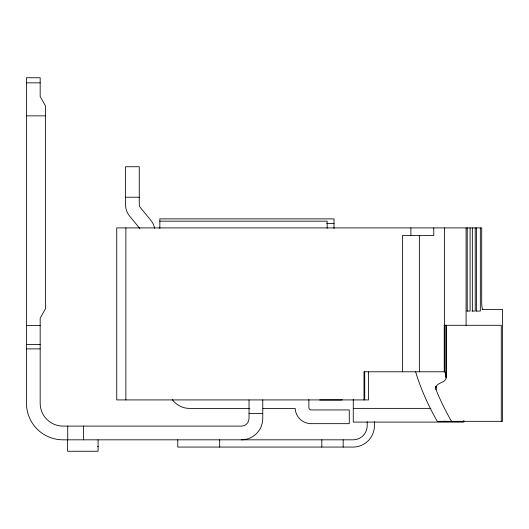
<?xml version="1.0" encoding="UTF-8"?>
<svg xmlns="http://www.w3.org/2000/svg" width="529" height="529" viewBox="0 0 529 529"><rect width="100%" height="100%" fill="white"/><g stroke="black" fill="none" stroke-linecap="round" stroke-linejoin="round"><path stroke-width="0.79" d="M446.178 325.289L446.178 377.931C445.259 383.518 436.147 382.123 435.751 388.174A22.681 9.244 3.8 0 0 436.061 389.714A1045.959 426.169 3.8 0 0 451.521 421.335M26.45 82.848L40.171 82.848M26.45 115.858L45.507 115.858M125.545 197.231L139.266 197.231M159.837 221.168L327.173 221.168L327.173 228.211M326.585 223.45L334.017 223.45M482.084 309.472L502.55 309.472L502.55 421.335L437.285 421.335A1062.536 432.92 3.8 0 1 427.505 402.595A1064.493 433.72 3.8 0 1 415.635 371.788M466.869 311.072L470.102 311.072L470.102 227.913M471.987 311.072L475.214 311.072L475.214 227.913M476.245 311.072L480.332 311.072L480.332 227.913M26.45 325.467L40.171 325.467M26.45 344.524L40.171 344.524M26.45 348.882L40.171 348.882M319.734 399.99L340.312 399.99A12.961 12.961 0 0 0 342.342 399.831M249.794 408.414L189.574 408.414A21.345 21.345 0 0 1 172.309 399.62M262.992 408.414L295.169 408.414A16.009 16.009 0 0 0 311.158 423.663L349.272 423.663L349.272 409.942L311.158 409.942A2.288 2.288 0 0 1 308.87 407.654L308.87 399.554M353.273 408.375L430.897 408.375M249.033 413.526L262.754 413.526M97.356 446.681L98.103 446.681M139.795 228.488L129.526 215.971A17.53 17.53 0 0 1 125.545 204.849L125.545 166.741L139.266 166.741L139.266 204.849A3.809 3.809 0 0 0 140.132 207.269L150.91 220.408A17.53 17.53 0 0 1 154.6 228.336M444.671 420.972L445.16 421.606M446.178 377.931L444.935 371.788L364.018 371.788L364.018 399.917M501.287 421.335L501.287 325.289L444.248 325.289L444.248 371.788M476.576 227.913L476.576 311.072M472.351 227.913L472.351 311.072M467.233 227.913L467.233 311.072M466.095 227.913L466.095 325.289M463.801 420.482L463.801 422.096L353.273 422.096L353.273 399.322M446.02 325.289L446.02 376.946M444.486 227.913L444.486 371.788M436.061 386.415L436.061 389.714M435.751 386.54L435.751 388.174M433.767 227.913L433.767 235.531L402.457 235.531L402.457 371.788M419.365 235.312L419.365 371.788M410.901 227.913L410.901 235.531M374.426 421.646L374.426 425.719A21.345 21.345 0 0 1 353.081 447.065L177.757 447.065L177.757 439.824M368.515 371.907L368.515 399.917L116.744 399.917L116.744 227.913L481.727 227.913L481.714 301.841A7.664 1.118 -90 0 0 482.838 309.445M367.186 421.646L367.186 425.719A14.104 14.104 0 0 1 353.081 439.824L63.037 439.824A36.587 36.587 0 0 1 26.45 403.23L26.45 77.743L40.171 77.743L40.171 96.417L45.507 106.025L45.507 308.638L40.171 318.24L40.171 403.23A22.866 22.866 0 0 0 63.037 426.103L241.409 426.103A7.624 7.624 0 0 0 249.033 418.479L249.033 399.917M364.706 371.788L364.706 399.917M343.169 439.824L343.169 447.065M334.017 228.548L334.017 218.88L159.837 218.88L159.837 228.548M321.83 439.824L321.83 447.065M262.754 399.917L262.754 418.479A21.345 21.345 0 0 1 241.409 439.824M219.687 439.824L219.687 447.065M125.869 227.913L125.869 399.917M98.103 439.824L98.103 451.257L67.613 451.257L67.613 439.824M83.522 426.103L83.522 439.824M67.732 426.103L67.732 439.824"/></g></svg>
